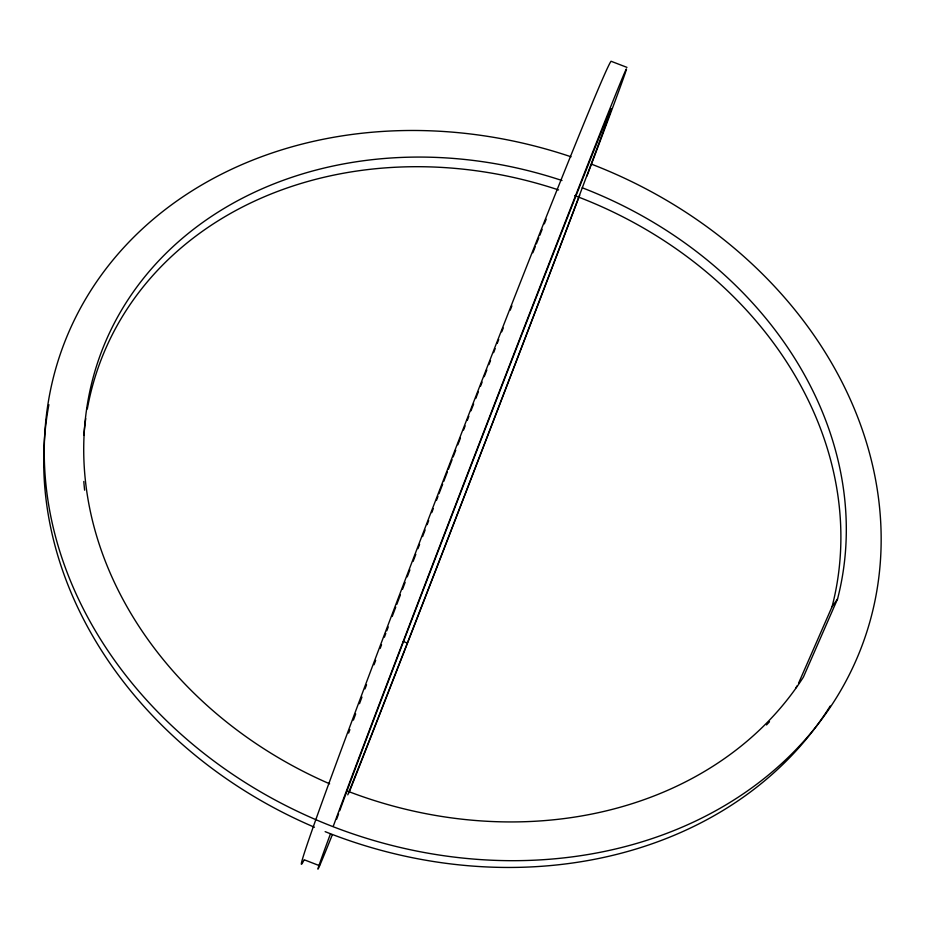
<?xml version="1.0" encoding="UTF-8"?>
<svg xmlns="http://www.w3.org/2000/svg" width="927" height="927" viewBox="0 0 927 927"><rect width="100%" height="100%" fill="white"/><g stroke="black" fill="none" stroke-linecap="round" stroke-linejoin="round"><path stroke-width="1.39" d="M339.722 810.731A390.522 2.306 -68.9 0 1 524.844 326.675A390.522 2.306 -68.9 0 1 600.14 140A390.522 2.306 -68.9 0 1 407.359 643.06L380.951 710.731A390.522 2.306 -68.9 0 1 347.776 794.856M798.541 683.269L832.064 606.71L837.544 598.981A388.737 323.697 20.6 0 0 582.237 187.775M837.544 598.981L803.373 677.15A388.737 323.697 20.6 0 1 347.046 790.94M626.965 67.37L611.078 61.263A429.479 5.817 -68.9 0 0 441.182 485.957A429.479 5.817 -68.9 0 0 304.137 859.746L319.618 865.737M403.349 641.507L407.359 643.06M591.449 164.137A426.594 355.562 20.6 0 1 748.425 790.267A426.594 355.562 20.6 0 1 56.732 541.044A426.594 355.562 20.6 0 1 571.055 156.79M830.198 706.026A423.917 354.288 20.6 0 1 325.134 831.646M314.45 827.232A423.917 354.288 20.6 0 1 48.876 404.67M333.21 826.409A429.502 2.538 -68.9 0 1 558.68 238.76A429.502 2.538 -68.9 0 1 586.965 176.014M579.676 195.238A429.502 2.538 -68.9 0 1 349.004 792.747M332.248 834.937A429.502 2.538 -68.9 0 1 330.487 833.755M797.22 685.748A386.304 322.55 20.6 0 1 795.69 688.066M769.48 721.739A386.304 322.55 20.6 0 1 766.525 724.937M84.624 490.186A386.304 322.55 20.6 0 1 83.801 481.472M83.836 435.4A386.304 322.55 20.6 0 1 85.736 418.622M87.312 408.969A386.304 322.55 20.6 0 1 558.564 189.931M574.717 195.632A386.304 322.55 20.6 0 1 832.064 606.71M329.618 783.802A388.737 323.697 20.6 0 1 101.889 350.719A388.737 323.697 20.6 0 1 561.982 180.522M336.628 819.248A390.522 2.306 -68.9 0 1 338.598 813.813M348.622 733.06A390.499 5.272 -68.9 0 1 349.885 729.619M353.396 720.117A390.499 5.272 -68.9 0 1 355.678 713.941M359.491 703.686A390.499 5.272 -68.9 0 1 361.947 697.069M364.983 688.912A390.499 5.272 -68.9 0 1 366.536 684.763M374.021 664.763A390.499 5.272 -68.9 0 1 375.678 660.36M380.151 648.437A390.499 5.272 -68.9 0 1 381.542 644.728M384.381 637.197A390.499 5.272 -68.9 0 1 385.817 633.384M386.791 630.812A390.499 5.272 -68.9 0 1 388.251 626.942M392.214 616.443A390.499 5.272 -68.9 0 1 395.759 607.092M396.779 604.392A390.499 5.272 -68.9 0 1 400.394 594.856M402.48 589.352A390.499 5.272 -68.9 0 1 405.111 582.423M407.231 576.849A390.499 5.272 -68.9 0 1 409.896 569.85M413.106 561.403A390.499 5.272 -68.9 0 1 415.806 554.334M417.961 548.657A390.499 5.272 -68.9 0 1 419.595 544.404M422.585 536.559A390.499 5.272 -68.9 0 1 425.111 529.966M427.138 524.659A390.499 5.272 -68.9 0 1 428.668 520.661M431.75 512.619A390.499 5.272 -68.9 0 1 433.291 508.575M436.408 500.476A390.499 5.272 -68.9 0 1 437.961 496.408M439.004 493.697A390.499 5.272 -68.9 0 1 442.666 484.172M443.709 481.449A390.499 5.272 -68.9 0 1 447.37 471.924M448.425 469.201A390.499 5.272 -68.9 0 1 452.086 459.688M453.141 456.965A390.499 5.272 -68.9 0 1 455.748 450.198M457.834 444.798A390.499 5.272 -68.9 0 1 460.429 438.065M463.546 430.001A390.499 5.272 -68.9 0 1 465.134 425.899M467.266 420.418A390.499 5.272 -68.9 0 1 468.853 416.293M470.974 410.812A390.499 5.272 -68.9 0 1 473.639 403.952M475.76 398.471A390.499 5.272 -68.9 0 1 478.413 391.646M480.534 386.188A390.499 5.272 -68.9 0 1 482.121 382.109M484.23 376.686A390.499 5.272 -68.9 0 1 486.86 369.943M488.946 364.578A390.499 5.272 -68.9 0 1 490.51 360.568M493.616 352.608A390.499 5.272 -68.9 0 1 495.157 348.656M497.196 343.43A390.499 5.272 -68.9 0 1 498.714 339.537M501.739 331.82A390.499 5.272 -68.9 0 1 503.234 327.996M510.221 310.163A390.499 5.272 -68.9 0 1 511.901 305.887M532.851 252.77A390.499 5.272 -68.9 0 1 535.366 246.42M536.351 243.917A390.499 5.272 -68.9 0 1 538.807 237.752M539.769 235.319A390.499 5.272 -68.9 0 1 542.144 229.351M544.334 223.87A390.499 5.272 -68.9 0 1 546.177 219.247"/></g></svg>
